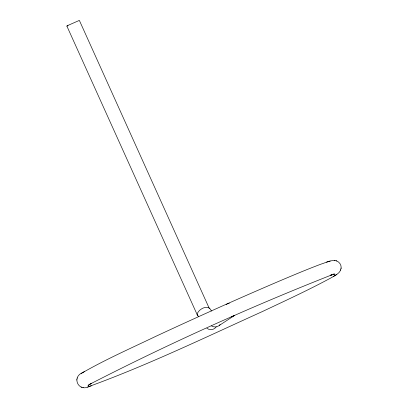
<?xml version="1.0" encoding="UTF-8"?>
<svg xmlns="http://www.w3.org/2000/svg" width="408" height="408" viewBox="0 0 408 408"><rect width="100%" height="100%" fill="white"/><g stroke="black" fill="none" stroke-linecap="round" stroke-linejoin="round"><path stroke-width="0.61" d="M89.316 386.478C78.351 392.374 71.288 376.977 82.829 372.53C106.366 359.071 131.233 348.121 155.657 336.406C196.921 317.2 238.435 298.534 280.296 280.679C293.755 274.997 307.219 269.305 320.897 264.175C325.502 262.813 330.062 260.166 334.973 260.539M87.633 386.993C147.237 365.41 204.474 337.742 262.191 311.641C285.391 300.66 308.754 289.95 331.322 277.705C335.162 275.324 340.603 273.263 341.134 268.061C341.557 264.2 338.349 260.666 334.519 260.442M77.127 378.231L77.224 377.885M76.714 379.981L76.811 379.634M341.032 268.413L341.134 268.061M340.624 270.157L340.721 269.81M198.421 316.557L197.324 314.996L66.866 26.071L68.314 25.26L79.361 20.4L209.437 308.744M89.235 384.346L88.006 385.652L91.448 383.24L89.969 384.152C168.764 343.704 249.767 307.224 332.158 274.732L330.5 275.237L334.963 274.074L333.173 274.135L333.606 274.227M216.255 326.905C214.195 329.843 209.727 330.643 206.948 328.256M219.264 325.441L234.809 315.292L231.611 316.715M226.144 304.608L227.939 303.496L229.342 303.19M84.313 371.617L81.116 373.59M335.228 275.375L336.733 274.451M333.535 276.425L335.014 275.517M67.978 25.684L66.866 26.071M326.497 262.196L328.154 261.691M328.532 261.564L330.21 261.054M89.694 386.351L91.351 385.846M336.263 260.855L336.722 260.947M81.126 387.095L81.585 387.192M82.875 387.503L83.329 387.6M197.957 315.522L197.089 314.236C198.548 308.861 208.86 303.47 211.385 311.059M220.106 324.62A6.88 6.752 56.9 0 1 211.497 325.941"/></g></svg>
